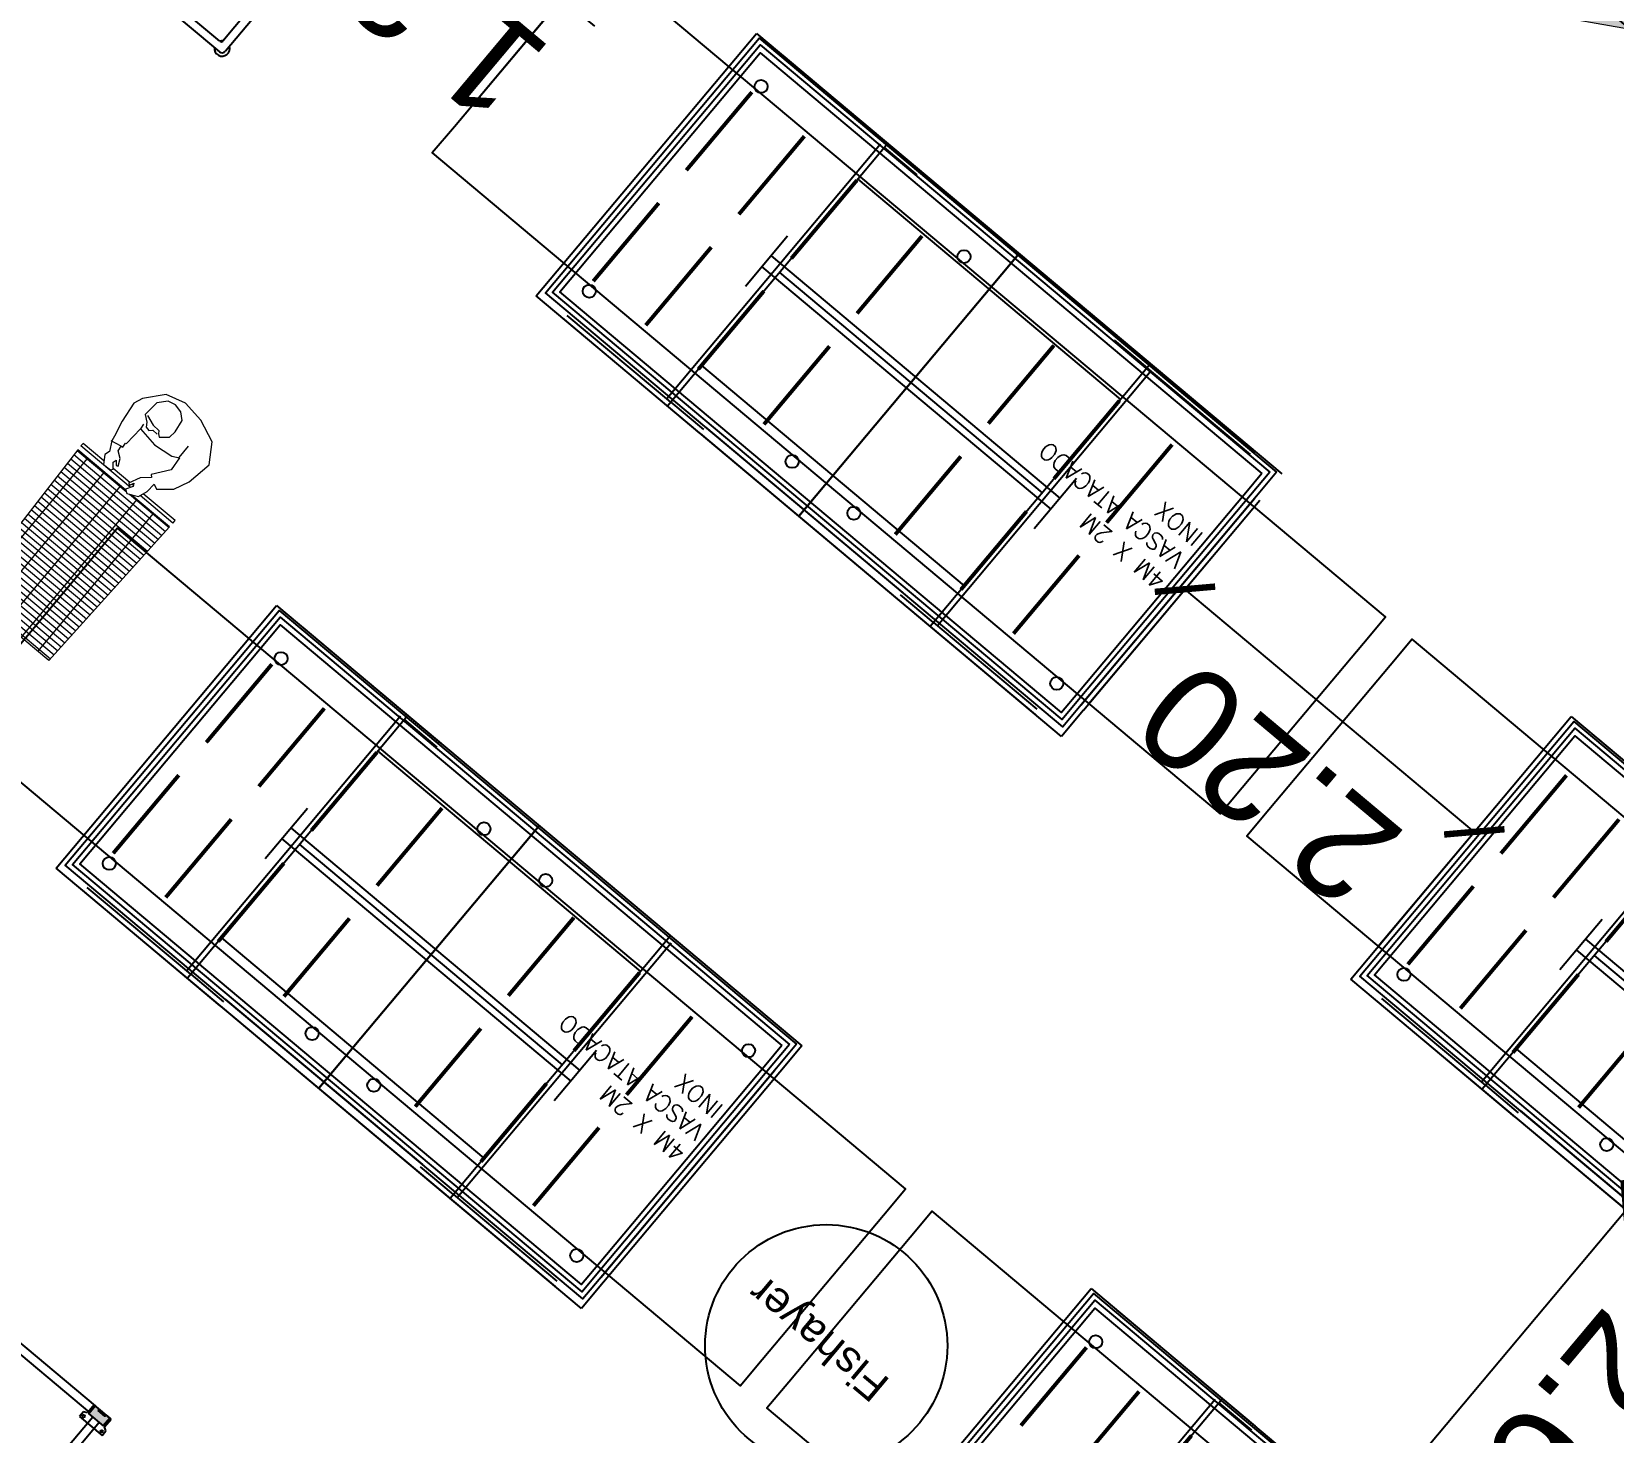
# Model space of a CAD drawing. Header units: metres. Extents: x 822482 to 822767, y 9662202 to 9662512.
# Drawn here: x 822657.28 to 822666.51, y 9662430.9 to 9662439.08 of the extents above; entities that cross this region are included whole.
import ezdxf
from ezdxf.lldxf.tags import DXFTag

# ---------------------------------------------------------------- set-up
doc = ezdxf.new("R2010")
doc.units = ezdxf.units.M
for name, color, linetype in [('APRESENTAÇÃO PRÓMARKET', 7, 'Continuous'), ('ARQ_NE_EQUIPAMENTOS', 7, 'Continuous'), ('wbc_gabinete', 7, 'Continuous'), ('wbc_gond_planta', 7, 'Continuous')]:
    doc.layers.add(name, color=color, linetype=linetype)
doc.layers.add('ARQ_NE_COTAS', color=7, linetype='Continuous', true_color=0x000000)
for name, color, linetype, lineweight in [('ARQ_NE_MOBILIÁRIOS', 251, 'Continuous', 0), ('ARQ_NE_PORTAPALLETS', 251, 'Continuous', 0), ('wbc_balcao', 7, 'Continuous', 0)]:
    doc.layers.add(name, color=color, linetype=linetype, lineweight=lineweight)
doc.styles.add('Arial', font='arial.ttf', dxfattribs={"height": 0.6})
doc.styles.add('ROMANS', font='romans', dxfattribs={"height": 0.2})
doc.styles.get("Standard").update_dxf_attribs({"font": 'arial.ttf'})
tags = doc.linetypes.add('DASH2', pattern=[19.049999999999997, 12.7, -6.35]).pattern_tags.tags
tags[6:7] = [DXFTag(74, 4), DXFTag(75, 0), DXFTag(340, '0'), DXFTag(46, 0.0), DXFTag(50, 0.0), DXFTag(44, 0.0), DXFTag(45, 0.0)]
tags[4:5] = [DXFTag(74, 4), DXFTag(75, 0), DXFTag(340, '0'), DXFTag(46, 0.0), DXFTag(50, 0.0), DXFTag(44, 0.0), DXFTag(45, 0.0)]
doc.dimstyles.new('1-300', dxfattribs={"dimtxt": 0.6, "dimasz": 0.25, "dimexe": 0.25, "dimexo": 0.25, "dimgap": 0.25, "dimtad": 1, "dimzin": 4, "dimdsep": 46, "dimtxsty": 'Arial', "dimblk": 'ARCHTICK', "dimcen": 0.25, "dimclrd": 256, "dimclre": 256, "dimclrt": 256, "dimadec": 0, "dimazin": 0, "dimtfac": 0.0666666666666667, "dimtix": 1, "dimtofl": 0, "dimtmove": 0, "dimatfit": 3, "dimldrblk": 'ARCHTICK', "dimfxl": 0.25, "dimtvp": 1, "dimtolj": 1, "dimtzin": 0, "dimarcsym": 0})

# ---------------------------------------------------------------- blocks, each defined once
blk = doc.blocks.new('100100T11R230100')
at = {"layer": 'wbc_gond_planta'}
for points in [[(3, -1), (3, 0), (0, 0), (0, -6), (11, -6), (11, 0), (8, 0), (8, -1)], [(244, -1), (244, 0), (241, 0), (241, -6), (252, -6), (252, 0), (249, 0), (249, -1)], [(8, -99), (8, -100), (11, -100), (11, -94), (0, -94), (0, -100), (3, -100), (3, -99)], [(249, -99), (249, -100), (252, -100), (252, -94), (241, -94), (241, -100), (244, -100), (244, -99)]]:
    blk.add_hatch(color=8, dxfattribs=at).paths.add_polyline_path(points)
at = {"layer": 'wbc_gond_planta', "color": 8, "linetype": 'Continuous'}
for p, q in [((-0.9759548485362757, 0), (11.97604515146395, 0)), ((-0.9759548485362757, -6.0145163657171), (-0.9759548485362757, 0)), ((11.97604515146395, 0), (11.97604515146395, -6.014526026236581)), ((240.0240451514637, 0), (252.9760451514639, 0)), ((240.0240451514637, -6.0145163657171), (240.0240451514637, 0)), ((252.9760451514639, 0), (252.9760451514639, -6.014526026236581)), ((-3.09997742426367, -7.185541744968759), (-0.9759548485362757, -6.0145163657171)), ((-3.09997742426367, -10.69999999999982), (-3.09997742426367, -7.185541744968759)), ((11.97604515146395, -6.014526026237036), (14.10002257573615, -7.185542341804648)), ((14.10002257573615, -7.185542341804648), (14.10002257573615, -10.69999999999982)), ((237.9000225757363, -7.185541744968759), (240.0240451514637, -6.0145163657171)), ((237.9000225757363, -10.69999999999982), (237.9000225757363, -7.185541744968759)), ((252.9760451514639, -6.014526026237036), (255.1000225757361, -7.185542341804648)), ((255.1000225757361, -7.185542341804648), (255.1000225757361, -10.69999999999982)), ((14.10002257573615, -10.69999999999982), (-3.09997742426367, -10.69999999999982)), ((255.1000225757361, -10.69999999999982), (237.9000225757363, -10.69999999999982)), ((14.10002257573615, -89.30000000000018), (-3.09997742426367, -89.30000000000018)), ((-3.09997742426367, -89.30000000000018), (-3.09997742426367, -92.81445825503124)), ((14.10002257573615, -92.81445765819535), (14.10002257573615, -89.30000000000018)), ((255.1000225757361, -89.30000000000018), (237.9000225757363, -89.30000000000018)), ((237.9000225757363, -89.30000000000018), (237.9000225757363, -92.81445825503124)), ((255.1000225757361, -92.81445765819535), (255.1000225757361, -89.30000000000018)), ((-3.09997742426367, -92.81445825503124), (-0.9759548485362757, -93.9854836342829)), ((-0.9759548485362757, -93.9854836342829), (-0.9759548485362757, -100)), ((-0.9759548485362757, -100), (11.97604515146395, -100)), ((11.97604515146395, -93.98547397376296), (14.10002257573615, -92.81445765819535)), ((11.97604515146395, -100), (11.97604515146395, -93.98547397376342)), ((237.9000225757363, -92.81445825503124), (240.0240451514637, -93.9854836342829)), ((240.0240451514637, -93.9854836342829), (240.0240451514637, -100)), ((240.0240451514637, -100), (252.9760451514639, -100)), ((252.9760451514639, -93.98547397376296), (255.1000225757361, -92.81445765819535)), ((252.9760451514639, -100), (252.9760451514639, -93.98547397376342))]:
    blk.add_line(p, q, dxfattribs=at)
at = {"layer": 'wbc_gond_planta', "color": 8}
for p, q in [((3, 0), (0, 0)), ((0, 0), (0, -6)), ((3, -1), (3, 0)), ((8, 0), (8, -1)), ((8, 0), (11, 0)), ((11, 0), (241, 0)), ((11, 0), (11, -6)), ((244, 0), (241, 0)), ((241, 0), (241, -6)), ((244, -1), (244, 0)), ((249, 0), (249, -1)), ((249, 0), (252, 0)), ((252, 0), (252, -6)), ((11, -6), (0, -6)), ((8, -1), (3, -1)), ((3, -94), (3, -6)), ((8, -94), (8, -6)), ((11, -5), (241, -5)), ((252, -6), (241, -6)), ((249, -1), (244, -1)), ((244, -94), (244, -6)), ((249, -94), (249, -6)), ((0, -100), (0, -94)), ((11, -94), (0, -94)), ((3, -100), (0, -100)), ((8, -99), (3, -99)), ((3, -99), (3, -100)), ((8, -100), (8, -99)), ((8, -100), (11, -100)), ((11, -100), (11, -94)), ((11, -95), (241, -95)), ((11, -100), (241, -100)), ((241, -100), (241, -94)), ((252, -94), (241, -94)), ((244, -100), (241, -100)), ((249, -99), (244, -99)), ((244, -99), (244, -100)), ((249, -100), (249, -99)), ((249, -100), (252, -100)), ((252, -100), (252, -94))]:
    blk.add_line(p, q, dxfattribs=at)
for points in [[(3, -1), (3, 0), (0, 0), (0, -6), (11, -6), (11, 0), (8, 0), (8, -1)], [(244, -1), (244, 0), (241, 0), (241, -6), (252, -6), (252, 0), (249, 0), (249, -1)], [(8, -99), (8, -100), (11, -100), (11, -94), (0, -94), (0, -100), (3, -100), (3, -99)], [(249, -99), (249, -100), (252, -100), (252, -94), (241, -94), (241, -100), (244, -100), (244, -99)]]:
    blk.add_lwpolyline(points, close=True, dxfattribs=at)
for centre in [(-1.399977424263852, -9), (12.40002257573633, -9), (239.6000225757361, -9), (253.4000225757363, -9), (-1.399977424263852, -91), (12.40002257573633, -91), (239.6000225757361, -91), (253.4000225757363, -91)]:
    blk.add_circle(centre, 0.7000000000000001, dxfattribs=at)
blk = doc.blocks.new('20006_ARQ_1400_3PV$0$20006_ARQ_1400_3PV$0$CRF-PINHE-BASE-HIPERMERCADO-(2SUBSOLO)-LAY$0$A$C23750C89')
at = {"transparency": 33554687}
h = blk.add_hatch(dxfattribs=at)
h.set_pattern_fill('GRATE', color=256, angle=180, style=0)
h.set_pattern_definition([(180, (1420.650476010763, 675.9269155575728), (-3.827021247335479e-18, -0.03125), []), (270, (1420.650476010763, 675.9269155575728), (0.125, -2.296187470073177e-17), [])])
h.paths.add_polyline_path([(0.6999929257963231, 1.051190890180351), (0.4082191807045976, 1.051190890180351), (0.3831678373517207, 1.039329644591589), (0.3664826926274155, 1.051190890180123), (-7.074204404489137e-06, 1.051190890180351), (0.03847041885546787, -1.722416072880151e-06), (0.6615154327373602, -1.722416072880151e-06)])
for p, q in [((0.3065024491934309, 1.662923622532617), (0.187658925238793, 1.629311706436511)), ((0.4398619195826541, 1.644743171084656), (0.3065024491934309, 1.662923622532617)), ((0.187658925238793, 1.629311706436511), (0.09670576888674987, 1.522683121994987)), ((0.5711305333588825, 1.590667473998792), (0.4398619195826541, 1.644743171084656)), ((0.644383308959732, 1.477034217952678), (0.5711305333588825, 1.590667473998792)), ((0.09670576888674987, 1.522683121994987), (0.07679036635272496, 1.470632433695982)), ((0.6180190040413436, 1.325420155500069), (0.644383308959732, 1.477034217952678)), ((0.07679036635272496, 1.470632433695982), (0.09096984259667806, 1.346175776423706)), ((0.44524128341709, 1.374784130331136), (0.4844752648814392, 1.3961774535112)), ((0.4844752648814392, 1.3961774535112), (0.4934916834963587, 1.311284988736361)), ((0.09096984259667806, 1.346175776423706), (0.1136209947944735, 1.250102706941789)), ((0.195153173761355, 1.261884410050925), (0.201686194523063, 1.37961388849476)), ((0.201686194523063, 1.37961388849476), (0.3249958375690767, 1.36169655274648)), ((0.3249958375690767, 1.36169655274648), (0.44524128341709, 1.374784130331136)), ((0.4934916834963587, 1.311284988736361), (0.4214124949721736, 1.216532170806431)), ((0.5773991138612473, 1.235642145606334), (0.6180190040413436, 1.325420155500069)), ((0.1136209947944735, 1.250102706941789), (0.1186078716855263, 1.218660868343932)), ((0.1186078716855263, 1.218660868343932), (0.148504983062594, 1.16337336572451)), ((0.1800403904262566, 1.230968778474107), (0.1924494559907544, 1.232190141760157)), ((0.1845906411936085, 1.197605576622891), (0.1800403904262566, 1.230968778474107)), ((0.1889486382087853, 1.261273716218511), (0.195153173761355, 1.261884410050925)), ((0.1924494559907544, 1.232190141760157), (0.1889486382087853, 1.261273716218511)), ((0.4326879958734935, 1.203867111491945), (0.384369501673973, 1.160291172328698)), ((0.4214124949721736, 1.216532170806431), (0.4326879958734935, 1.203867111491945)), ((0.4998964522401366, 1.170409821859721), (0.5773991138612473, 1.235642145606334)), ((0.148504983062594, 1.16337336572451), (0.1391601335353698, 1.131147059187242)), ((0.1391601335353698, 1.131147059187242), (0.170367050148343, 1.081623662946868)), ((0.2229594285263374, 1.170701661794055), (0.1845906411936085, 1.197605576622891)), ((0.205227034719428, 1.128257817459826), (0.2100296428388901, 1.149392825424911)), ((0.2307501303639583, 1.098211176091354), (0.205227034719428, 1.128257817459826)), ((0.2100296428388901, 1.149392825424911), (0.2306580081676657, 1.124499596603073)), ((0.2420176407467807, 1.130000587281984), (0.2229594285263374, 1.170701661794055)), ((0.2306580081676657, 1.124499596603073), (0.2420176407467807, 1.130000587281984)), ((0.384369501673973, 1.160291172328698), (0.3528340998500425, 1.092695783957652)), ((0.3658560265730557, 1.087716169896794), (0.3753771355131903, 1.111820130294291)), ((0.3753771355131903, 1.111820130294291), (0.3857794329251192, 1.095312333394077)), ((0.4466071242450198, 1.069366714908256), (0.467395724729613, 1.125260116414665)), ((0.467395724729613, 1.125260116414665), (0.4708805481723175, 1.185085537263149)), ((0.4708805481723175, 1.185085537263149), (0.4998964522401366, 1.170409821859721)), ((-7.074203494994435e-06, 1.079998277583854), (-7.074203494994435e-06, 1.099998277583836)), ((0.1587883800593772, 1.099998277583836), (-7.074203494994435e-06, 1.099998277583836)), ((0.003788380058722396, 1.099998277583836), (-7.074203494994435e-06, 1.099998277583836)), ((0.3770301599151935, 1.079998277583854), (-7.074203494994435e-06, 1.079998277583854)), ((-7.074204404489137e-06, 1.051190890180351), (0.03847041885546787, -1.722416072880151e-06)), ((0.3664826926269598, 1.051190890180123), (-7.074203494994435e-06, 1.051190890180351)), ((0.170367050148343, 1.081623662946868), (0.2214893881346143, 1.084150925087215)), ((0.2214893881346143, 1.084150925087215), (0.2307501303639583, 1.098211176091354)), ((0.3562409457363174, 1.099998277583836), (0.2292320784208641, 1.099998277583836)), ((0.3528340998500425, 1.092695783957652), (0.3658560265730557, 1.087716169896794)), ((0.3857794329251192, 1.095312333394077), (0.3622791053121546, 1.054179164020297)), ((0.3622791053121546, 1.054179164020297), (0.3831678373517207, 1.039329644591589)), ((0.3828266109703691, 1.099998277583836), (0.3707074818266847, 1.099998277583836)), ((0.3831678373517207, 1.039329644591589), (0.4466071242450198, 1.069366714908256)), ((0.6999929257963231, 1.051190890180351), (0.4082191807037816, 1.051190890180351)), ((0.6999929257963231, 1.079998277583854), (0.4505613532419375, 1.079998277583854)), ((0.6999929257963231, 1.099998277583836), (0.4580000132355053, 1.099998277583836)), ((0.6999929257963231, 1.051190890180351), (0.6615154327373602, -1.722416072880151e-06)), ((0.6999929257963231, 1.079998277583854), (0.6999929257963231, 1.099998277583836)), ((0.6615154327373602, -1.722416072880151e-06), (0.03847041885546787, -1.722416072880151e-06)), ((0.3562409457372269, -1.722416072880151e-06), (0.2292320784217736, -1.722416300253826e-06))]:
    blk.add_line(p, q, dxfattribs=at)
for points in [[(0.1830565746895445, 1.466690832222866), (0.2447574639600134, 1.44458792694445), (0.290288103173225, 1.440303523445209), (0.3011270267088548, 1.425717089798127), (0.3166844211482385, 1.41409958974441), (0.3636931101118535, 1.451911422528838), (0.3679669998291502, 1.497413506591556), (0.3572042041514578, 1.57462051503353), (0.3182225611999456, 1.607725431588051), (0.2682337934165844, 1.619084616426562), (0.2211329822557673, 1.607561204154081), (0.1772726221661287, 1.556910508029887), (0.169774300095014, 1.461626706972311), (0.205783830368091, 1.433238343075573), (0.2206442807282656, 1.409655759296129), (0.2456386768099037, 1.403976164107007), (0.261540556336513, 1.420568477736651), (0.2955353223969723, 1.418905399779987)], [(0.482552628405756, 1.396614343318333), (0.4821000323217959, 1.483601969832307)], [(0.2040454327452608, 1.38109836748049), (0.1994951819779089, 1.414461569331706)], [(0.1800403904262566, 1.230968778474107), (0.1162486090861421, 1.217176394897706)]]:
    blk.add_lwpolyline(points, dxfattribs=at)
blk = doc.blocks.new('*U478')
at = {"layer": 'APRESENTAÇÃO PRÓMARKET', "color": 8}
blk.add_lwpolyline([(299.9999531745559, 55.00998251508393), (299.9999307944546, 75.0099658164702), (-300.0000000000001, 75.00996581647017), (-299.999999574049, 55.01002976631328), (-300.0000000000001, -55.00009688137679), (-300.0000000000001, -75.00002767106761), (299.9999307944546, -75.00002767106761), (299.9999307944546, -55.0000276757159)], close=True, dxfattribs=at)
at = {"layer": 'APRESENTAÇÃO PRÓMARKET', "color": 8, "const_width": 2.266666666662786}
for points in [[(-179.9999995681917, 72.00032555480692), (-179.9999997441924, 12.5002969218975)], [(-139.9999995740488, 72.00031706161096), (-139.9999997500495, 12.50031886319356)], [(-99.99999957404884, 72.00030856841501), (-99.99999975004935, 12.50034080448962)], [(-49.99999957404884, 71.49998251625647), (-49.9999997491778, 12.5003682311097)], [(50.00000042595116, 72.00030326017651), (50.0000002499509, 12.50042308434984)], [(100.0000004259512, 72.00030856846679), (100.000000249951, 12.50045051096992)], [(140.0000004259512, 72.00031706166274), (140.000000249951, 12.50047245226597)], [(-179.9999998181422, -12.49970307810629), (-179.9999999941428, -71.99968464251604)], [(-139.9999998239993, -12.49968113681024), (-140, -71.99969313420985)], [(-99.99999982399923, -12.49965919551418), (-100, -71.9997016259037)], [(-49.9999998233855, -12.49963176889409), (-50, -71.99970692736363)], [(50.00000017600102, -12.49957691565396), (50, -71.99970692736363)], [(100.0000001760011, -12.4995494890339), (100, -71.99970162584732)], [(140.0000001760011, -12.49952754773783), (140, -71.99969313415342)]]:
    blk.add_lwpolyline(points, dxfattribs=at)
blk = doc.blocks.new('ESTRUTURA INOX 03')
at = {"transparency": 33554687}
for p, q in [((223.8706149811248, 283.34746233397, 295153.9696311094), (223.8706149811248, 280.0034562321238, 295153.9696311094)), ((223.8957877385319, 283.3724592830471, 295153.9696311094), (226.0414422237194, 283.3724592830471, 295153.9696311094)), ((223.9206149811247, 283.3100427091793, 295153.9696311094), (223.9206149811248, 280.0384592830469, 295153.9696311094)), ((223.9330315549925, 283.3224592830471, 295153.9696311094), (226.0066149811249, 283.3224592830472, 295153.9696311094)), ((226.0166149811248, 283.3100427091793, 295153.9696311094), (226.0166149811248, 280.0384592830469, 295153.9696311094)), ((226.0666149811248, 280.0034562321238, 295153.9696311094), (226.0666149811248, 283.3474623339711, 295153.9696311094)), ((223.8957877385306, 279.9784592830471, 295153.9696311094), (226.0414422237194, 279.9784592830471, 295153.9696311094)), ((226.0066149812052, 280.0284592830471, 295153.9696311094), (223.9330315549925, 280.0284592830471, 295153.9696311094))]:
    blk.add_line(p, q, dxfattribs=at)
for points, elevation in [([(223.9206149811248, 280.038459283047, 0.4133850534628491), (223.9306149811247, 280.028459283047, -0.4133850534628493)], 295153.9696311093), ([(226.0166149811248, 280.038459283047, -0.4133850534628491), (226.0066149811249, 280.028459283047, 0.4133850534628493)], 295153.9696311094)]:
    blk.add_lwpolyline(points, format="xyb", close=True, dxfattribs=dict(at, elevation=elevation))
for centre, radius, start, end in [((223.8956149811248, 283.3474592830468), 0.04500000000003898, 33.74898859626214, 236.251011404049), ((223.8956149811248, 283.3474592830468), 0.04500000000003898, 33.74898859626214, 236.251011404049), ((226.0416149811248, 283.3474592830468), 0.04500000000003898, 303.748988595951, 146.2510114037379), ((226.0416149811248, 283.3474592830468), 0.04500000000003898, 303.748988595951, 146.2510114037379), ((223.8963669727582, 283.3467025993016, 295153.9696311094), 0.02576319603342265, 91.2882902102286, 178.3101513707606), ((223.8956149811248, 283.347459283047, 295153.9696311094), 0.0449999999999591, 303.7489885958306, 326.2510114041191), ((223.9306291488518, 283.3124451153201, 295153.9696311094), 0.01001417774905638, 90.08106019894868, 179.9189398015392), ((223.9306291488518, 283.3124451153201, 295153.9696311094), 0.01001417774905638, 90.08106019894868, 179.9189398015392), ((226.0416149811248, 283.347459283047, 295153.9696311094), 0.0449999999999591, 213.7489885958808, 236.2510114041694), ((226.0066008133978, 283.3124451153201, 295153.9696311094), 0.01001417774905638, 0.08106019846083119, 89.91893980105134), ((226.0066008133978, 283.3124451153201, 295153.9696311094), 0.01001417774905638, 0.08106019846083119, 89.91893980105134), ((226.0408629894914, 283.3467025993016, 295153.9696311094), 0.02576319603342265, 1.689848629239462, 88.71170978977143), ((223.8956149811248, 280.0034592830473), 0.04500000000003898, 123.748988595951, 326.2510114037379), ((223.8963669727582, 280.0042159667926, 295153.9696311094), 0.02576319603342243, 181.6898486292394, 268.7117097897714), ((223.8956149811248, 280.0034592830471, 295153.9696311093), 0.0449999999999591, 33.74898859588083, 56.25101140416937), ((226.0416149811248, 280.0034592830471, 295153.9696311094), 0.0449999999999591, 123.7489885958306, 146.2510114041192), ((226.0416149811248, 280.0034592830473), 0.04500000000003898, 213.7489885962621, 56.25101140404902), ((226.0408629894914, 280.0042159667926, 295153.9696311094), 0.0257631960334078, 271.2882902102286, 358.3101513707587)]:
    blk.add_arc(centre, radius, start, end, dxfattribs=at)
blk = doc.blocks.new('_ARCHTICK')
at = {"color": 0, "linetype": 'ByBlock', "const_width": 0.15}
blk.add_lwpolyline([(-0.5, -0.5), (0.5, 0.5)], dxfattribs=at)
blk = doc.blocks.new('*D541')
at = {"layer": 'ARQ_NE_COTAS', "lineweight": -2, "transparency": 16777216}
for p, q in [((349.4325868189335, -248.9098762348294), (349.4325868189335, -250.0313501916826)), ((351.6356953904033, -248.9097763989121), (351.6356953904033, -250.0313501916826)), ((349.4325868189335, -249.7813501916826), (351.6356953904033, -249.7813501916826))]:
    blk.add_line(p, q, dxfattribs=at)
at = {"layer": 'Defpoints', "color": 0, "transparency": 16777216}
for p in [(349.4325868189335, -248.6598762348294), (351.6356953904033, -248.6597763989121), (351.6356953904033, -249.7813501916826)]:
    blk.add_point(p, dxfattribs=at)
at = {"layer": 'ARQ_NE_COTAS', "lineweight": -2, "transparency": 16777216, "xscale": 0.25, "yscale": 0.25, "zscale": 0.25, "rotation": 180}
blk.add_blockref('_ARCHTICK', (349.4325868189335, -249.7813501916826), dxfattribs=at)
at = {"layer": 'ARQ_NE_COTAS', "lineweight": -2, "transparency": 16777216, "xscale": 0.25, "yscale": 0.25, "zscale": 0.25}
blk.add_blockref('_ARCHTICK', (351.6356953904033, -249.7813501916826), dxfattribs=at)
at = {"layer": 'ARQ_NE_COTAS', "transparency": 16777216, "insert": (350.5341411046684, -249.2250063990496), "char_height": 0.6, "attachment_point": 5, "style": 'Arial'}
blk.add_mtext('\\A1;2.20', dxfattribs=at)
blk = doc.blocks.new('*D493')
at = {"layer": 'ARQ_NE_COTAS', "lineweight": -2, "transparency": 16777216}
for p, q in [((357.9422455383465, -248.9097763970494), (357.9422455383465, -250.3348292363808)), ((356.6356956092641, -249.1597763476893), (356.6356956092641, -250.3348292363808)), ((356.6356956092641, -250.0848292363808), (356.3856956092641, -250.0848292363808)), ((357.9422455383465, -250.0848292363808), (358.1922455383465, -250.0848292363808))]:
    blk.add_line(p, q, dxfattribs=at)
at = {"layer": 'Defpoints', "color": 0, "transparency": 16777216}
for p in [(357.9422455383465, -248.6597763970494), (356.6356956092641, -248.9097763476893), (357.9422455383465, -250.0848292363808)]:
    blk.add_point(p, dxfattribs=at)
at = {"layer": 'ARQ_NE_COTAS', "lineweight": -2, "transparency": 16777216, "xscale": 0.25, "yscale": 0.25, "zscale": 0.25}
blk.add_blockref('_ARCHTICK', (356.6356956092641, -250.0848292363808), dxfattribs=at)
at = {"layer": 'ARQ_NE_COTAS', "lineweight": -2, "transparency": 16777216, "xscale": 0.25, "yscale": 0.25, "zscale": 0.25, "rotation": 180}
blk.add_blockref('_ARCHTICK', (357.9422455383465, -250.0848292363808), dxfattribs=at)
at = {"layer": 'ARQ_NE_COTAS', "transparency": 16777216, "insert": (357.2889705738053, -249.5282808052757), "char_height": 0.6, "attachment_point": 5, "style": 'Arial'}
blk.add_mtext('\\A1;1.31', dxfattribs=at)
blk = doc.blocks.new('*D497')
at = {"layer": 'ARQ_NE_COTAS', "lineweight": -2, "transparency": 16777216}
for p, q in [((347.1825862070547, -246.0524373473601), (347.0848516281695, -246.0524373473601)), ((347.3348516281695, -248.6589238122107), (347.3348516281695, -246.0524373473601)), ((347.1825874000789, -248.6589238122107), (347.0848516281695, -248.6589238122107))]:
    blk.add_line(p, q, dxfattribs=at)
at = {"layer": 'Defpoints', "color": 0, "transparency": 16777216}
for p in [(347.3348516281695, -246.0524373473601), (347.4325862070547, -246.0524373473601), (347.4325874000789, -248.6589238122107)]:
    blk.add_point(p, dxfattribs=at)
at = {"layer": 'ARQ_NE_COTAS', "lineweight": -2, "transparency": 16777216, "xscale": 0.25, "yscale": 0.25, "zscale": 0.25}
for p, rotation in [((347.3348516281695, -246.0524373473601), 90), ((347.3348516281695, -248.6589238122107), 270)]:
    blk.add_blockref('_ARCHTICK', p, dxfattribs=dict(at, rotation=rotation))
at = {"layer": 'ARQ_NE_COTAS', "transparency": 16777216, "insert": (346.7785078355364, -247.3556805797854), "char_height": 0.6, "attachment_point": 5, "rotation": 90, "style": 'Arial'}
blk.add_mtext('\\A1;2.61', dxfattribs=at)
blk = doc.blocks.new('*D499')
at = {"layer": 'ARQ_NE_COTAS', "lineweight": -2, "transparency": 16777216}
for p, q in [((349.1825856370853, -242.0451139323415), (348.6285306895153, -242.0451139323415)), ((348.8785306895153, -244.5523374117912), (348.8785306895153, -242.0451139323415)), ((350.1825862359257, -244.5523374117912), (348.6285306895153, -244.5523374117912))]:
    blk.add_line(p, q, dxfattribs=at)
at = {"layer": 'Defpoints', "color": 0, "transparency": 16777216}
for p in [(348.8785306895153, -242.0451139323415), (349.4325856370853, -242.0451139323415), (350.4325862359257, -244.5523374117912)]:
    blk.add_point(p, dxfattribs=at)
at = {"layer": 'ARQ_NE_COTAS', "lineweight": -2, "transparency": 16777216, "xscale": 0.25, "yscale": 0.25, "zscale": 0.25}
for p, rotation in [((348.8785306895153, -242.0451139323415), 90), ((348.8785306895153, -244.5523374117912), 270)]:
    blk.add_blockref('_ARCHTICK', p, dxfattribs=dict(at, rotation=rotation))
at = {"layer": 'ARQ_NE_COTAS', "transparency": 16777216, "insert": (348.3221868968822, -243.2987256720664), "char_height": 0.6, "attachment_point": 5, "rotation": 90, "style": 'Arial'}
blk.add_mtext('\\A1;2.51', dxfattribs=at)
blk = doc.blocks.new('EVS6-4_375')
at = {"layer": 'wbc_gabinete', "transparency": 33554687}
h = blk.add_hatch(color=255, dxfattribs=at)
edge = h.paths.add_edge_path()
edge.add_arc((0.9554860099999499, 2.638864820000001), 1.059999999999975, 158.8108190378849, 234.5927540790085)
edge.add_line((0.3413387018280536, 1.774907017867765), (51.07039831000004, -27.51368336000002))
edge.add_arc((51.5136254488553, -26.54887036587968), 1.061750634679008, 245.3263397179862, 321.1082747591055)
edge.add_line((52.34002188893005, -27.21549119819222), (54.15703590999999, -24.09334772))
edge.add_line((54.15703590999999, -24.09334772), (1.762498980000004, 6.156652279999999))
edge.add_line((1.762498980000004, 6.156652279999999), (0.03749908000000346, 3.16886482))
edge.add_line((0.03749908000000346, 3.16886482), (-0.03284958354026557, 3.022000245850252))
edge = h.paths.add_edge_path()
edge.add_line((124.86249898, 3.16886482), (123.13749908, 6.156652279999999))
edge.add_line((123.13749908, 6.156652279999999), (70.74296215000001, -24.09334772))
edge.add_line((70.74296215000001, -24.09334772), (72.55997617055885, -27.21549119755679))
edge.add_arc((73.38637261129742, -26.54887036523354), 1.061750635202408, 218.8917252188555, 294.6736602599751)
edge.add_line((73.82959975000003, -27.51368335999999), (124.5586593575073, 1.774907017395286))
edge.add_arc((123.94451205, 2.638864820000006), 1.060000000000001, 305.4072458769153, 381.1891807564327)
edge.add_arc((123.9445120783851, 2.638864846025602), 1.059999964127072, 21.1891799993546, 29.99999949511957)
edge = h.paths.add_edge_path()
edge.add_line((177.44002189, -27.21549121), (179.25703591, -24.09334772))
edge.add_line((179.25703591, -24.09334772), (126.86249898, 6.156652279999999))
edge.add_line((126.86249898, 6.156652279999999), (125.137499080924, 3.168864818156226))
edge.add_arc((126.05548601, 2.638864819999931), 1.060000000000016, 150.0000001150744, 158.8108190378814)
edge.add_arc((126.0576592191861, 2.639630357461042), 1.06175063919228, 158.8917256910228, 234.6736607321482)
edge.add_line((125.44372023, 1.773377889999987), (176.1729133300535, -27.51498125179734))
edge.add_arc((176.6140490881213, -26.55113518521646), 1.059999998636573, 245.4072454289728, 321.1891804700924)
edge = h.paths.add_edge_path()
edge.add_line((249.86249898, 3.16886482), (248.13749908, 6.156652279999999))
edge.add_line((248.13749908, 6.156652279999999), (195.74296215, -24.09334772))
edge.add_line((195.74296215, -24.09334772), (197.5599761705589, -27.21549119755678))
edge.add_arc((198.3863726112974, -26.54887036523356), 1.061750635202375, 218.8917252188552, 294.6736602599741)
edge.add_line((198.82959975, -27.51368335999999), (249.5586593575073, 1.774907017395257))
edge.add_arc((248.94451205, 2.63886481999991), 1.059999999999933, 305.4072458769164, 381.189180756439)
edge.add_arc((248.9445120783848, 2.638864846026098), 1.059999964127041, 21.18917999932542, 29.99999949508941)
edge = h.paths.add_edge_path()
edge.add_line((302.44002189, -27.21549121), (304.25703591, -24.09334772))
edge.add_line((304.25703591, -24.09334772), (251.86249898, 6.156652279999999))
edge.add_line((251.86249898, 6.156652279999999), (250.137499080924, 3.168864818156204))
edge.add_arc((251.05548601, 2.63886481999999), 1.059999999999965, 150.0000001150778, 158.8108190378845)
edge.add_arc((251.0576592191862, 2.639630357461034), 1.061750639192289, 158.8917256910236, 234.6736607321452)
edge.add_line((250.44372023, 1.773377889999995), (301.1729133300535, -27.51498125179735))
edge.add_arc((301.6140490881213, -26.55113518521643), 1.059999998636609, 245.4072454289736, 321.1891804700922)
edge = h.paths.add_edge_path()
edge.add_line((374.96249898, 3.16886482), (373.23749908, 6.156652279999999))
edge.add_line((373.23749908, 6.156652279999999), (320.84296215, -24.09334772))
edge.add_line((320.84296215, -24.09334772), (322.6599761705588, -27.21549119755677))
edge.add_arc((323.4863726112974, -26.5488703652335), 1.06175063520244, 218.8917252188538, 294.6736602599728)
edge.add_line((323.92959975, -27.51368336), (374.6586593575072, 1.774907017395282))
edge.add_arc((374.0445120499999, 2.638864819999971), 1.05999999999998, 305.4072458769189, 381.1891807564318)
edge.add_arc((374.0445120783847, 2.638864846026485), 1.059999964126962, 21.18917999930352, 29.99999949506823)
blk.add_hatch(color=9, dxfattribs=at).paths.add_polyline_path([(375, 0), (375, 5), (-2.368475785867e-15, 5), (0, 0)])
at = {"layer": 'Defpoints', "color": 6, "linetype": 'DASH2', "ltscale": 0.5}
for p, q in [((0, 95.99999999999999), (0, 103)), ((0, 103), (375, 103)), ((375, 103), (375, 96))]:
    blk.add_line(p, q, dxfattribs=at)
at = {"layer": 'wbc_balcao', "linetype": 'Continuous', "transparency": 33554687}
for p, q in [((0, 0), (0, 3)), ((3.415300830000007, 0), (0, 0)), ((128.51530083, 0), (121.48469723, 0)), ((253.51530083, 0), (246.48469723, 0)), ((374.99999903, 0), (371.58469723, 0)), ((48.79754119999998, -29.08804589), (50.04518272999999, -26.92706737)), ((50.09657931000001, -29.83804589), (51.38671826000001, -27.60345969)), ((74.80341875000002, -29.83804589), (73.51327980000002, -27.60345969)), ((76.10245685000001, -29.08804589), (74.85481532000001, -26.92706737)), ((173.8975412, -29.08804589), (175.14518273, -26.92706737)), ((175.19657931, -29.83804589), (176.48671826, -27.60345969)), ((199.80341875, -29.83804589), (198.5132798, -27.60345969)), ((201.10245685, -29.08804589), (199.85481532, -26.92706737)), ((298.8975412, -29.08804589), (300.14518273, -26.92706737)), ((300.19657931, -29.83804589), (301.48671826, -27.60345969)), ((324.90341875, -29.83804589), (323.6132798, -27.60345969)), ((326.20245685, -29.08804589), (324.95481532, -26.92706737)), ((48.04754119999998, -30.387084), (48.79754119999998, -29.08804589)), ((49.34657931000001, -31.137084), (48.04754119999998, -30.387084)), ((49.84657931000001, -30.27105859), (48.54754119999998, -29.52105859)), ((50.09657931000001, -29.83804589), (49.34657931000001, -31.137084)), ((50.72804227, -28.74431997), (49.42900416000001, -27.99431997)), ((74.17195579000001, -28.74431997), (75.47099390000001, -27.99431997)), ((74.80341875000002, -29.83804589), (75.55341875000002, -31.137084)), ((75.05341875000002, -30.27105859), (76.35245685000001, -29.52105859)), ((75.55341875000002, -31.137084), (76.85245685000001, -30.387084)), ((76.85245685000001, -30.387084), (76.10245685000001, -29.08804589)), ((173.1475412, -30.387084), (173.8975412, -29.08804589)), ((174.44657931, -31.137084), (173.1475412, -30.387084)), ((174.94657931, -30.27105859), (173.6475412, -29.52105859)), ((175.19657931, -29.83804589), (174.44657931, -31.137084)), ((175.82804227, -28.74431997), (174.52900416, -27.99431997)), ((199.17195579, -28.74431997), (200.4709939, -27.99431997)), ((199.80341875, -29.83804589), (200.55341875, -31.137084)), ((200.05341875, -30.27105859), (201.35245685, -29.52105859)), ((200.55341875, -31.137084), (201.85245685, -30.387084)), ((201.85245685, -30.387084), (201.10245685, -29.08804589)), ((298.1475412, -30.387084), (298.8975412, -29.08804589)), ((299.44657931, -31.137084), (298.1475412, -30.387084)), ((299.94657931, -30.27105859), (298.6475412, -29.52105859)), ((300.19657931, -29.83804589), (299.44657931, -31.137084)), ((300.82804227, -28.74431997), (299.52900416, -27.99431997)), ((324.27195579, -28.74431997), (325.5709939, -27.99431997)), ((324.90341875, -29.83804589), (325.65341875, -31.137084)), ((325.15341875, -30.27105859), (326.45245685, -29.52105859)), ((325.65341875, -31.137084), (326.95245685, -30.387084)), ((326.95245685, -30.387084), (326.20245685, -29.08804589))]:
    blk.add_line(p, q, dxfattribs=at)
at = {"layer": 'wbc_balcao', "color": 7, "transparency": 33554687}
for points in [[(-0.03284958354025902, 3.022000245850248, 0.3432636638293926), (0.3413387018280408, 1.774907017867772), (51.07039831, -27.51368336, 0.3432636638293925), (52.34002188893004, -27.21549119819223), (54.15703590999999, -24.09334772), (1.762498980000004, 6.156652279999999), (0.03749908000000346, 3.16886482)], [(124.86249898, 3.16886482), (123.13749908, 6.156652279999999), (70.74296215000001, -24.09334772), (72.55997617055884, -27.21549119755675, 0.3432636638293929), (73.82959975000001, -27.51368336), (124.5586593575073, 1.774907017395262, 0.3432636630412099), (124.9328476449156, 3.022000242302327, 0.03846340369563028), (124.8624989756786, 3.168864824040706, 0.03846340369563028)], [(177.44002188893, -27.21549119819223, -0.3432636638293942), (176.1729133300535, -27.51498125179731), (125.44372023, 1.773377889999999, -0.3432636638293918), (125.0671504164598, 3.02200024585025, -0.03846340119193187), (125.137499080924, 3.168864818156222), (126.86249898, 6.156652279999999), (179.25703591, -24.09334772), (177.44002189, -27.21549121)], [(249.86249898, 3.16886482), (248.13749908, 6.156652279999999), (195.74296215, -24.09334772), (197.5599761705588, -27.21549119755675, 0.3432636638293894), (198.82959975, -27.51368336), (249.5586593575072, 1.774907017395262, 0.3432636630412111), (249.9328476449156, 3.022000242302332, 0.03846340369562908), (249.8624989756786, 3.168864824040706, 0.03846340369562908)], [(302.44002188893, -27.21549119819223, -0.3432636638293873), (301.1729133300535, -27.51498125179732), (250.44372023, 1.773377889999999, -0.3432636638293936), (250.0671504164598, 3.022000245850244, -0.03846340119193142), (250.137499080924, 3.168864818156216), (251.86249898, 6.156652279999999), (304.25703591, -24.09334772), (302.44002189, -27.21549121)], [(374.96249898, 3.16886482), (373.23749908, 6.156652279999999), (320.84296215, -24.09334772), (322.6599761705588, -27.21549119755675, 0.3432636638293963), (323.92959975, -27.51368336), (374.6586593575072, 1.774907017395248, 0.3432636630412173), (375.0328476449156, 3.022000242302332, 0.03846340369563244), (374.9624989756786, 3.168864824040718, 0.03846340369563244)]]:
    blk.add_lwpolyline(points, format="xyb", close=True, dxfattribs=at)
at = {"layer": 'wbc_balcao', "linetype": 'Continuous', "transparency": 33554687}
for centre, radius, start, end in [((0.9554860099999871, 2.638864820000002), 1.06, 150.0000001150789, 158.8108190378858), ((123.06156641, 6.078171519999998), 0.03, 119.9999998628883, 210.0000000465183)]:
    blk.add_arc(centre, radius, start, end, dxfattribs=at)
at = {"layer": 'wbc_gabinete'}
for p, q in [((-7.105427357601002e-15, 5), (1.094705472581385, 5)), ((3.765879495690214, 5), (121.1341185643098, 5.000000000000005)), ((123.8052925874186, 5.000000000000005), (126.1947054733512, 5.000000000000005)), ((128.8658794956902, 5.000000000000005), (246.1341185643098, 5.00000000000001)), ((248.8052925874186, 5.00000000000001), (251.1947054733512, 5.00000000000001)), ((253.8658794956902, 5.00000000000001), (371.2341185643099, 5.000000000000014)), ((373.9052925874187, 5.000000000000014), (375, 5.000000000000014))]:
    blk.add_line(p, q, dxfattribs=at)
for points in [[(371.584446405534, 1.408142021946083e-14), (375, 1.4210854715202e-14), (375, 1.4210854715202e-14), (375, 95.99999999999999), (0, 95.99999999999997), (0, 0), (3.41555165461034, 1.29434422229161e-16)], [(373.9052925874186, 5.000000000000014), (375, 5.000000000000014), (375, 5.000000000000014), (375, 95.99999999999999), (0, 95.99999999999997), (-1.578983857244667e-15, 5), (1.09470547258138, 5)], [(3.415551654610368, 1.29434422229162e-16), (0, 0), (0, 0), (0, 95.99999999999999), (375, 96), (375, 1.4210854715202e-14), (371.584446405534, 1.408142021946082e-14)], [(1.094705472581381, 5), (-2.368475785867e-15, 5), (0, 0), (3.415551654610369, 1.294344222291621e-16)], [(121.1341185643098, 5.000000000000005), (3.765879495690214, 5)], [(3.765879495690227, 5), (121.1341185643098, 5.000000000000005)], [(112.4738645262933, 4.262265994774577e-15), (12.42613353370672, 4.708959421845489e-16)], [(12.42613353370677, 4.708959421845511e-16), (112.4738645262933, 4.262265994774576e-15)], [(12.42613353370672, 4.708959421845492e-16), (112.4738645262933, 4.262265994774579e-15)], [(121.4844464055341, 4.603727514735438e-15), (128.5153170028213, 4.870166662947263e-15)], [(121.484446405534, 4.603727514735436e-15), (128.5153170028213, 4.870166662947263e-15)], [(128.5153170028213, 4.870166662947262e-15), (121.484446405534, 4.603727514735436e-15)], [(126.1947054733512, 5.000000000000005), (123.8052925874186, 5.000000000000005)], [(123.8052925874186, 5.000000000000005), (126.1947054733512, 5.000000000000005)], [(246.1341185643098, 5.00000000000001), (128.8658794956902, 5.000000000000005)], [(128.8658794956903, 5.000000000000005), (246.1341185643098, 5.00000000000001)], [(237.4738645262933, 8.999217566508579e-15), (137.5261335337067, 5.211637075175939e-15)], [(137.5261335337067, 5.21163707517594e-15), (237.4738645262933, 8.999217566508579e-15)], [(137.5261335337067, 5.21163707517594e-15), (237.4738645262933, 8.999217566508579e-15)], [(253.5153170028213, 9.607118234681262e-15), (246.484446405534, 9.340679086469434e-15)], [(246.484446405534, 9.340679086469436e-15), (253.5153170028212, 9.607118234681262e-15)], [(246.484446405534, 9.340679086469436e-15), (253.5153170028212, 9.607118234681262e-15)], [(251.1947054733512, 5.00000000000001), (248.8052925874186, 5.00000000000001)], [(248.8052925874186, 5.00000000000001), (251.1947054733512, 5.00000000000001)], [(371.2341185643098, 5.000000000000014), (253.8658794956901, 5.00000000000001)], [(253.8658794956901, 5.00000000000001), (371.2341185643099, 5.000000000000014)], [(362.5738645262933, 1.373995869949997e-14), (262.5261335337067, 9.948588646909938e-15)], [(262.5261335337067, 9.948588646909938e-15), (362.5738645262932, 1.373995869949997e-14)], [(262.5261335337067, 9.948588646909938e-15), (362.5738645262932, 1.373995869949997e-14)], [(371.584446405534, 1.408142021946083e-14), (375, 1.4210854715202e-14), (375, 1.4210854715202e-14), (375, 5.000000000000014), (373.9052925874187, 5.000000000000014)]]:
    blk.add_lwpolyline(points, dxfattribs=at)
at = {"layer": 'wbc_gabinete', "color": 141, "transparency": 33554687}
for points in [[(4.999999999999998, 10), (370, 10), (370, 91), (4.999999999999998, 91)], [(9.999999999999998, 15), (365, 15), (365, 86), (9.999999999999998, 86)], [(15, 20), (360, 20), (360, 81), (15, 81)], [(20, 25), (355, 25), (355, 76), (20, 76)], [(25, 30), (350, 30), (350, 71), (25, 71)], [(30, 35), (345, 35), (345, 66), (30, 66)], [(35, 40), (340, 40), (340, 61), (35, 61)], [(40, 45), (335, 45), (335, 56), (40, 56)], [(45, 50), (330, 50), (330, 51), (45, 51)]]:
    blk.add_lwpolyline(points, close=True, dxfattribs=at)
at = {"layer": 'wbc_gabinete', "color": 9}
blk.add_lwpolyline([(375, 0), (375, 5), (-2.368475785867e-15, 5), (0, 0)], close=True, dxfattribs=at)
at = {"layer": 'Defpoints', "color": 6, "insert": (2.166215827338121, 103), "char_height": 3, "width": 80.50676264309591, "attachment_point": 1}
blk.add_mtext('{afastamento parede}', dxfattribs=at)
blk = doc.blocks.new('A$C8f1b9c42')
at = {"layer": 'ARQ_NE_EQUIPAMENTOS'}
for p, q in [((348.4325855858624, -246.3024370437488), (348.432586286217, -244.3024370437488)), ((348.4625855991617, -246.2724370602518), (348.4625862725079, -244.3324370570481)), ((349.4325862368569, -244.3024372961372), (349.4325862377882, -246.3024372961372)), ((351.6356950253248, -244.5024374630302), (351.6356954062358, -244.3024372961372)), ((351.6356954062358, -244.3024372961372), (355.6356950253248, -244.3024372970685)), ((352.8856956101954, -244.3024367140606), (351.8356948588043, -244.3024372942746)), ((352.6356949927285, -244.3324370421469), (351.8481212789193, -244.3324372898787)), ((352.6056958837435, -246.2724370574579), (352.6056949933991, -244.3324370561168)), ((352.635695900768, -246.3024370437488), (352.6356949778274, -244.3024370418862)), ((352.6356949927285, -244.3324370421469), (352.8856956241652, -244.3324367143214)), ((354.3856956074014, -244.3024367149919), (352.8856956101954, -244.3024367140606)), ((353.6356949061155, -246.3024372328073), (353.6356956083328, -244.3024372309446)), ((353.6356956083328, -244.302436940372), (353.6356950262561, -246.302437231876)), ((353.6356965294108, -246.3024369422346), (353.6356956083328, -244.302436940372)), ((354.6356950588524, -244.3324370430782), (354.3856955952942, -244.3324367152527)), ((354.3856956074014, -244.3024367149919), (355.4356951937079, -244.3024372961372)), ((354.6356943752617, -246.3024370428175), (354.6356950746849, -244.3024370428175)), ((354.6356950588524, -244.3324370430782), (355.4232687745243, -244.3324372898787)), ((354.6656943876296, -246.2724370602518), (354.6656950609758, -244.3324370570481)), ((355.6356950253248, -244.3024372970685), (355.6356950262561, -246.3024372970685)), ((351.6356950271875, -246.1024374626577), (351.6356950253248, -244.5024374630302)), ((351.6656950339675, -244.5148638570681), (351.6656956076622, -246.0900110416114)), ((351.6356954062358, -246.3024372961372), (351.6356950271875, -246.1024374626577)), ((348.1825861353427, -246.2724367147312), (348.4325856007636, -246.272437043488)), ((354.385694921948, -246.2724367137998), (354.6356943883002, -246.272437043488)), ((349.4325862377882, -246.3024372961372), (345.4325866177678, -246.3024372961372)), ((346.6825862359256, -246.3024367140606), (348.1825862387195, -246.3024367149919)), ((349.2325857048854, -246.3024372952059), (348.1825861195102, -246.3024367159232)), ((355.6356950262561, -246.3024372970685), (351.6356954062358, -246.3024372961372)), ((355.4356944933534, -246.3024372961372), (354.3856949061155, -246.3024367149919)), ((345.4325872007757, -248.6598762329668), (349.4325868189335, -248.6598762348294)), ((348.1825874000788, -248.6598756508902), (346.6825873991475, -248.6598756508902)), ((348.1825874000788, -248.6598756508902), (349.2325869863853, -248.6598762320355)), ((348.432586167939, -250.659875982441), (348.4325868664309, -248.6598759805784)), ((349.4325868189335, -248.6598762348294), (349.4325868198648, -250.6598762329668)), ((351.6356956074014, -248.8598764017224), (351.635695990175, -248.6598762329668)), ((351.635695990175, -248.6598762329668), (355.6356956074014, -248.6598762329668)), ((352.8856961904094, -248.6598756527528), (351.835695440881, -248.6598762329668)), ((352.635696480982, -250.6598759805784), (352.6356955608353, -248.6598759815097)), ((354.385696189478, -248.6598756508902), (352.8856961904094, -248.6598756527528)), ((353.6356954891235, -250.6598761677742), (353.6356961904094, -248.6598761696368)), ((353.635696189478, -248.6598758762702), (353.6356956083328, -250.6598761705682)), ((353.6356971105561, -250.6598758781329), (353.635696189478, -248.6598758762702)), ((354.385696189478, -248.6598756508902), (355.4356957748532, -248.6598762329668)), ((354.635694956407, -250.6598759805784), (354.6356956548989, -248.6598759805784)), ((355.6356956074014, -248.6598762329668), (355.6356956064701, -250.6598762338981)), ((348.4325868533924, -248.6898759817705), (348.1825873889029, -248.6898756520823)), ((348.4325868533924, -248.6898759817705), (349.220160565339, -248.6898762267083)), ((348.4625861812383, -250.6298759952188), (348.4625868508592, -248.689875994809)), ((352.6356955738738, -248.6898759817705), (351.8481218619272, -248.6898762267083)), ((352.6056964667514, -250.6298759961501), (352.6056955754757, -248.6898759938776)), ((352.6356955738738, -248.6898759817705), (352.8856962062418, -248.6898756511509)), ((354.6356956418604, -248.6898759817705), (354.3856961755082, -248.6898756511509)), ((354.6356956418604, -248.6898759817705), (355.4232693556696, -248.689876225777)), ((354.6656949678436, -250.6298759942874), (354.6656956411898, -248.6898759938776)), ((351.6356956074014, -248.8598764017224), (351.6356956074014, -250.4598763994873)), ((351.6656956151128, -248.8723027929664), (351.6656961906701, -250.447449978441)), ((349.4325868198648, -250.6598762329668), (345.4325872007757, -250.6598762338981)), ((349.2325862860307, -250.6598762348294), (348.1825867025182, -250.6598756518215)), ((355.6356956064701, -250.6598762338981), (351.6356959892437, -250.6598762329668)), ((351.8356963628903, -250.6598762338981), (352.8856971114874, -250.6598756518215)), ((351.8481227532029, -250.6298762280494), (352.6356964670122, -250.6298759803176)), ((352.8856970984489, -250.6298756506294), (352.6356964670122, -250.6298759803176)), ((352.8856956064701, -250.6598756508902), (354.3856956064701, -250.6598756527528)), ((355.4356950735673, -250.6598762320355), (354.3856954909861, -250.6598756527528)), ((354.3856955049559, -250.6298756515607), (354.6356949694455, -250.6298759803176))]:
    blk.add_line(p, q, dxfattribs=at)
for points in [[(345.4626070754603, -246.2903426941484), (345.462606693618, -246.1079166252166), (345.462606693618, -244.5327697610483), (345.4626070745289, -244.3503434127197), (349.4026059769094, -244.3503434117883), (349.4026059769094, -246.2903426932171)], [(345.4926063353196, -246.2642768006772), (345.4926063343883, -244.5451960032806), (345.4926067162305, -244.3803430534899), (349.3726063352078, -244.3803430516273), (349.3726063342765, -246.2642767988145)], [(345.5226063588634, -246.2303434116766), (345.5226059742272, -246.0830640261993), (345.5226059770212, -244.5576222501695), (345.5226063597947, -244.4103426942602), (349.3426066935062, -244.4103426961228), (349.3426066944376, -246.2303434126079)], [(351.6657158620656, -246.2903426922858), (351.6657154820859, -246.1079166252166), (351.6657154820859, -244.5327697610483), (351.6657158620656, -244.350343410857), (355.6057147663087, -244.3503434117883), (355.60571476724, -246.2903426922858)], [(351.6957151247188, -246.2642767997459), (351.6957151228562, -244.5451960032806), (351.6957155037671, -244.3803430525586), (355.5757151246071, -244.3803430525586), (355.5757151246071, -246.2642767988145)], [(351.7257151436061, -246.2303434107453), (351.7257147636265, -246.083064025268), (351.7257147645578, -244.5576222483069), (351.7257151454687, -244.4103426942602), (355.5457154829055, -244.4103426951915), (355.5457154829055, -246.2303434126079)], [(345.4626076556742, -250.647781630978), (345.4626072766259, -250.4653555629775), (345.4626072756946, -248.8902086978778), (345.4626076566055, -248.7077823486179), (349.4026065580547, -248.7077823476866), (349.4026065580547, -250.6477816291153)], [(345.4926069183275, -250.6217157384381), (345.4926069173962, -248.9026349410415), (345.4926072983071, -248.7377819893882), (349.3726069163531, -248.7377819893882), (349.3726069172844, -250.6217157384381)], [(345.5226069390774, -250.5877823494375), (345.5226065581664, -250.4405029648915), (345.5226065563038, -248.9150611851364), (345.5226069390774, -248.7677816320211), (349.3426072737202, -248.7677816320211), (349.3426072746515, -250.5877823494375)], [(351.6657164441422, -250.647781630978), (351.6657160632312, -250.4653555611148), (351.6657160632312, -248.8902086969465), (351.6657164450735, -248.7077823486179), (355.6057153483853, -248.7077823486179), (355.6057153493166, -250.647781630978)], [(351.6957157058641, -250.6217157356441), (351.6957157040015, -248.9026349391788), (351.6957160867751, -248.7377819903195), (355.5757157057524, -248.7377819893882), (355.5757157066837, -250.6217157375067)], [(351.725715726614, -250.5877823503688), (351.7257153475657, -250.4405029639602), (351.7257153457031, -248.9150611851364), (351.725715726614, -248.7677816329524), (355.5457160640508, -248.7677816320211), (355.5457160640508, -250.5877823494375)]]:
    blk.add_lwpolyline(points, close=True, dxfattribs=at)
for points in [[(354.3857156913728, -244.3503424711525), (352.8857156904414, -244.3503424711525)], [(354.6357148941606, -244.6103431480005), (352.6357154529542, -244.6103431470692)], [(352.5357153611258, -245.5119116911665), (352.5357153182849, -245.1287741940469)], [(354.7357152663171, -245.5119116920978), (354.735715309158, -245.1287741949782)], [(354.7357145193964, -245.2787741972134), (352.5357153359801, -245.2787722945213)], [(354.7357152663171, -245.3619116907939), (352.5357153452933, -245.3618971258402)], [(354.6357146408409, -245.3203563895077), (352.6357155367732, -245.32034280058)], [(354.6357124280185, -246.0303431460634), (352.6357133239508, -246.0303295589983)], [(348.1826074868441, -248.7077814070508), (346.6826074859127, -248.7077814079821)], [(354.385716272518, -248.7077814079821), (352.8857162715867, -248.7077814070508)], [(348.4326066859066, -248.9677820848301), (346.4326072474942, -248.9677820838988)], [(354.6357154734433, -248.9677820829675), (352.6357160359621, -248.9677820820361)], [(348.5326070580631, -249.8693506289274), (348.5326071018353, -249.4862131327391)], [(352.5357159432024, -249.8693506289274), (352.5357159003615, -249.4862131336704)], [(354.7357158474624, -249.869350627996), (354.7357158912346, -249.4862131327391)], [(348.5326063111424, -249.6362131331116), (346.3326071267948, -249.6362112322822)], [(348.4326064307243, -249.6777953244746), (346.4326073285192, -249.6777817374095)], [(354.7357151005417, -249.6362131331116), (352.535715916194, -249.6362112313509)], [(354.6357152219862, -249.6777953263372), (352.6357161179185, -249.6777817374095)], [(348.5326070580631, -249.7193506276235), (346.3326071370393, -249.7193360626698)], [(354.7357158474624, -249.7193506266922), (352.5357159264386, -249.7193360626698)], [(354.6357130110264, -250.3877820838243), (352.6357139050961, -250.3877684948966)]]:
    blk.add_lwpolyline(points, dxfattribs=at)
for centre in [(351.855695027858, -244.5224372968078), (353.400695069693, -244.5224375231192), (353.8706950284541, -244.5224378146231), (355.4156950283796, -244.5224372968078), (349.212586238049, -246.082437296398), (351.8556950269267, -246.082437299192), (353.4006950706244, -246.0824375227094), (353.8706950275227, -246.0824378151447), (355.4156950274482, -246.0824372982606), (347.6675868183374, -248.8798767533153), (349.2125868201256, -248.8798762336373), (351.855695608072, -248.8798762336373), (353.400695652701, -248.8798764599487), (353.870695608668, -248.8798767514527), (355.4156956095248, -248.8798762336373), (353.8706956095994, -250.4398767529055), (355.4156956076622, -250.4398762341589)]:
    blk.add_circle(centre, 0.03809999999999999, dxfattribs=at)
at = {"layer": 'ARQ_NE_EQUIPAMENTOS', "xscale": 0.01, "yscale": 0.01, "zscale": 0.01, "rotation": 180.000000003544}
for p in [(347.4325862368569, -245.3023376893252), (353.6356950290501, -245.3023376893252), (347.4325868189335, -249.6597766261548), (353.6356956101954, -249.6597766252235)]:
    blk.add_blockref('*U478', p, dxfattribs=at)
at = {"layer": 'ARQ_NE_EQUIPAMENTOS', "transparency": 33554687, "rotation": 90}
blk.add_blockref('ESTRUTURA INOX 03', (641.3147054351866, -474.6304580690339, -295153.9696311094), dxfattribs=at)
at = {"layer": 'ARQ_NE_MOBILIÁRIOS', "transparency": 33554687, "rotation": 180.000000003544}
blk.add_blockref('20006_ARQ_1400_3PV$0$20006_ARQ_1400_3PV$0$CRF-PINHE-BASE-HIPERMERCADO-(2SUBSOLO)-LAY$0$A$C23750C89', (357.107678311877, -245.2021903833374), dxfattribs=at)
at = {"layer": 'ARQ_NE_PORTAPALLETS', "xscale": 0.01000000003725292, "yscale": 0.01000000003725292, "zscale": 0.01000000003725292}
blk.add_blockref('100100T11R230100', (353.3332499889657, -241.0451253550127), dxfattribs=at)
at = {"layer": 'wbc_balcao', "color": 7, "transparency": 33554687, "xscale": 0.009999999999999998, "yscale": 0.009999999999999998, "zscale": 0.009999999999999998, "rotation": 179.999999989516}
blk.add_blockref('EVS6-4_375', (354.2107189632952, -253.953974490054), dxfattribs=at)
at = {"layer": 'ARQ_NE_EQUIPAMENTOS', "char_height": 0.1000007616569247, "width": 2.48, "attachment_point": 5, "rotation": 2.365610697096164e-09, "style": 'ROMANS'}
for insert in [(352.9951983988285, -245.5254615880549), (352.9951992938295, -249.8828006908298)]:
    blk.add_mtext('\\pxql;4M X 2M\\PVASCA ATACADO\\PINOX', dxfattribs=dict(at, insert=insert))
at = {"layer": 'ARQ_NE_COTAS'}
for base, p1, p2, picture, middle in [((348.8785306895153, -242.0451139323415), (350.4325862359256, -244.5523374117911), (349.4325856370851, -242.0451139323413), '*D499', (348.3221868968822, -243.2987256720664)), ((347.3348516281695, -246.0524373473601), (347.4325874000788, -248.6589238122106), (347.4325862070546, -246.05243734736), '*D497', (346.7785078355364, -247.3556805797854))]:
    dim = blk.add_linear_dim(base=base, p1=p1, p2=p2, angle=89.99999994663915, dimstyle='1-300', dxfattribs=at)
    dim.commit()
    dim.dimension.update_dxf_attribs({"geometry": picture, "text_midpoint": middle})
for base, p1, p2, picture, middle in [((351.6356953904033, -249.7813501916826), (349.4325868189335, -248.6598762348294), (351.6356953904033, -248.6597763989121), '*D541', (350.5341411046684, -249.2250063990496)), ((357.9422455383465, -250.0848292363808), (356.6356956092641, -248.9097763476893), (357.9422455383465, -248.6597763970494), '*D493', (357.2889705738053, -249.5282808052757))]:
    dim = blk.add_linear_dim(base=base, p1=p1, p2=p2, dimstyle='1-300', dxfattribs=at)
    dim.commit()
    dim.dimension.update_dxf_attribs({"geometry": picture, "text_midpoint": middle})

msp = doc.modelspace()

# ---------------------------------------------------------------- linework, layer by layer
at = {"layer": 'ARQ_NE_COTAS', "color": 1}
msp.add_circle((822661.9181940445, 9662431.408782365), 0.7067873536976814, dxfattribs=at)

# ---------------------------------------------------------------- block references
at = {"ltscale": 10, "rotation": 140.0090103764572}
msp.add_blockref('A$C8f1b9c42', (822772.889044792, 9662018.469655523), dxfattribs=at)

# ---------------------------------------------------------------- texts
at = {"layer": 'ARQ_NE_COTAS', "color": 0, "insert": (822662.1827955826, 9662431.067345249), "char_height": 0.1801203894489339, "attachment_point": 1, "rotation": 140.00901037645724}
msp.add_mtext_dynamic_manual_height_columns('Fishayer', width=0.0754652365431417, gutter_width=0.9006019472446696, heights=[0], dxfattribs=at)

doc.saveas('drawing.dxf')
